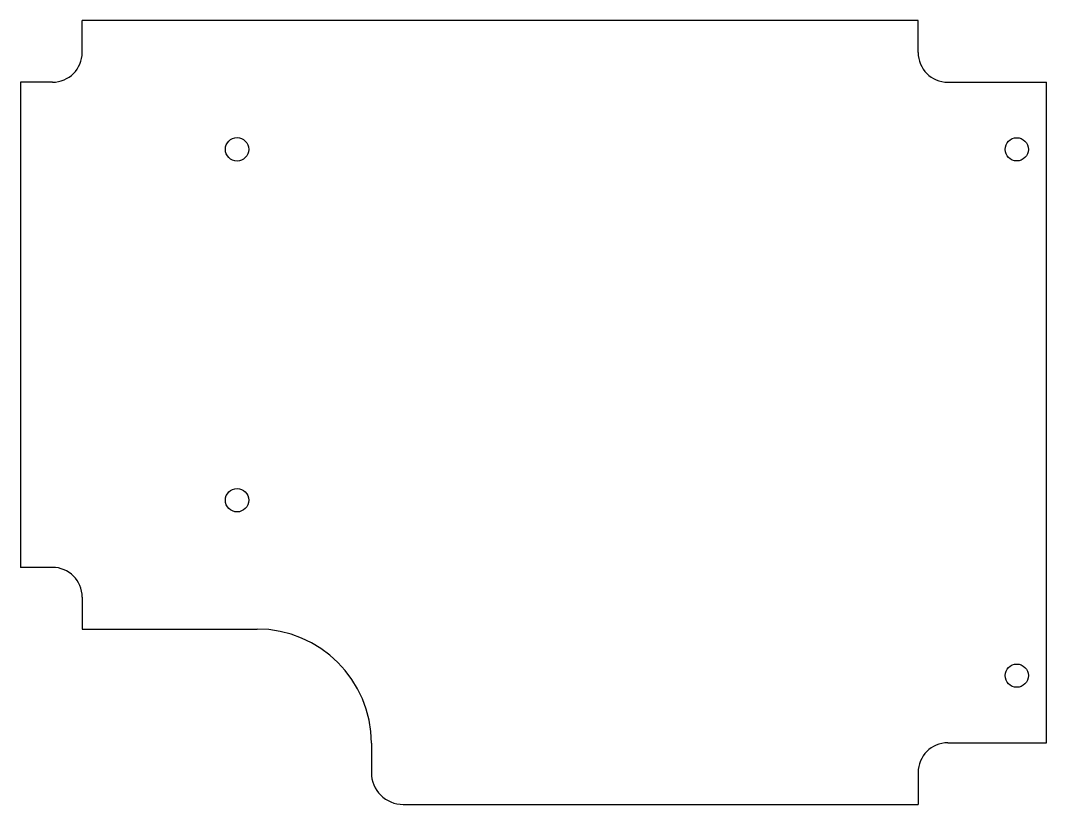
# Model space of a CAD drawing. Extents: x -5 to 108, y -81 to 5.
import ezdxf

# ---------------------------------------------------------------- set-up
doc = ezdxf.new("R2010")
doc.units = 0
doc.layers.add('VISIBLE', color=7, linetype='CONTINUOUS')

msp = doc.modelspace()

# ---------------------------------------------------------------- linework, layer by layer
at = {"layer": 'VISIBLE'}
for p, q in [((93.75, 4.5), (2.25, 4.5)), ((2.25, 1), (2.25, 4.5)), ((93.75, 1), (93.75, 4.5)), ((-1, -2.25), (-4.5, -2.25)), ((-4.5, -2.25), (-4.5, -55.35)), ((97, -2.25), (107.8, -2.25)), ((107.8, -74.55), (107.8, -2.25)), ((-1, -55.35), (-4.5, -55.35)), ((2.25, -58.6), (2.25, -62.1)), ((2.25, -62.1), (21.4, -62.1)), ((33.9, -74.6), (33.9, -77.8)), ((97, -74.55), (107.8, -74.55)), ((93.75, -77.8), (93.75, -81.3)), ((37.4, -81.3), (93.75, -81.3))]:
    msp.add_line(p, q, dxfattribs=at)
for centre, radius in [((19.2, -9.6), 1.28), ((104.55, -9.6), 1.27), ((19.2, -48), 1.28), ((104.55, -67.2), 1.27)]:
    msp.add_circle(centre, radius, dxfattribs=at)
for centre, radius, start, end in [((-1, 1), 3.25, 270, 0), ((97, 1), 3.25, 180, 270), ((-1, -58.6), 3.25, 0, 90), ((21.4, -74.6), 12.5, 0, 90), ((97, -77.8), 3.25, 90, 180), ((37.4, -77.8), 3.5, 180, 270)]:
    msp.add_arc(centre, radius, start, end, dxfattribs=at)

doc.saveas('drawing.dxf')
